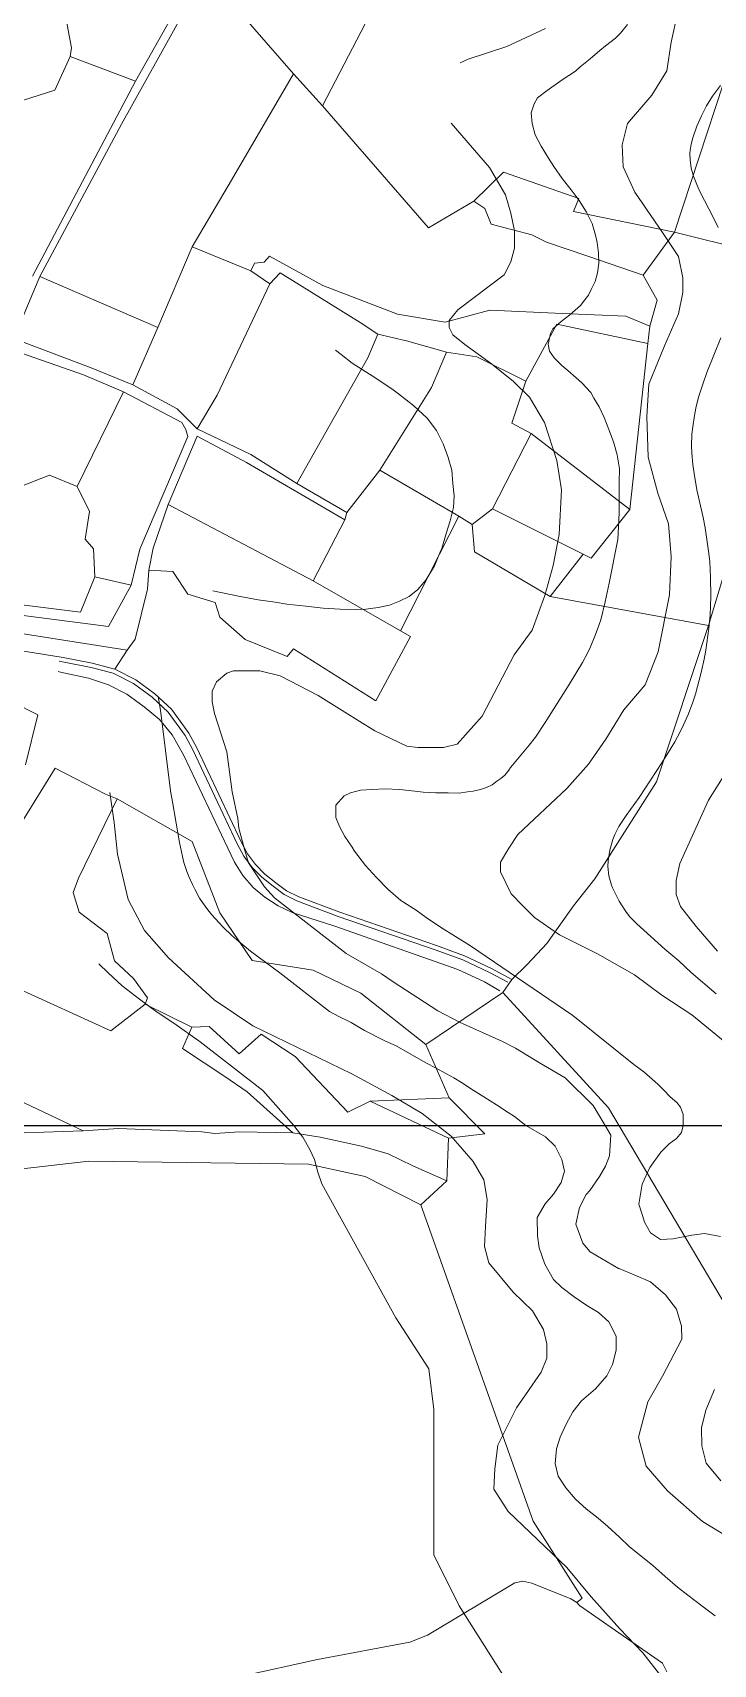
# Model space of a CAD drawing. Header units: metres. Extents: x 548946 to 557077, y 1838800 to 1845419.
# Drawn here: x 551701 to 551933, y 1841816 to 1842373 of the extents above; entities that cross this region are included whole.
import ezdxf

# ---------------------------------------------------------------- set-up
doc = ezdxf.new("R2010")
doc.units = ezdxf.units.M
doc.header["$LTSCALE"] = 28
for name, color, linetype, lineweight in [('1', 7, 'Continuous', 13), ('10', 7, 'Continuous', 13), ('2', 7, 'Continuous', 13), ('22', 7, 'Continuous', 13), ('30', 7, 'Continuous', 13), ('60', 7, 'Continuous', 25)]:
    doc.layers.add(name, color=color, linetype=linetype, lineweight=lineweight)

msp = doc.modelspace()

# ---------------------------------------------------------------- linework, layer by layer
at = {"layer": '1'}
msp.add_line((551743.52, 1842146.05), (551743.62, 1842145.78), dxfattribs=at)
for points in [[(551875.85, 1842374.49), (551862.62, 1842368.38), (551849.38, 1842364.01), (551846.71, 1842362.77)], [(551874.37, 1842334.29), (551872.25, 1842338.19), (551871.25, 1842342.1), (551870.93, 1842345.72), (551871.94, 1842348.75), (551873.07, 1842350.78), (551876.41, 1842353.35), (551881.5, 1842357.01), (551886.05, 1842359.97), (551887.64, 1842361.43), (551891.08, 1842364.13), (551894.39, 1842366.94), (551896.33, 1842368.57), (551899.67, 1842371.14), (551901.47, 1842372.87), (551903.76, 1842375.81)], [(551935.58, 1842354.98), (551932.83, 1842351.37), (551930.73, 1842348.04), (551929.03, 1842344.72), (551927.52, 1842341.17), (551926.1, 1842337.12), (551925.51, 1842334.96), (551925.17, 1842332.93), (551925.1, 1842331.78), (551925.17, 1842329.63), (551925.59, 1842326.84), (551926.34, 1842324.04), (551927.66, 1842320.63), (551928.72, 1842318.44), (551932.95, 1842310.33)], [(551843.6, 1842342.15), (551856.68, 1842327.05), (551862.12, 1842317.74), (551863.94, 1842311.49), (551865.21, 1842305.42), (551865.18, 1842299.45), (551863.94, 1842294.89), (551861.64, 1842290.45), (551845.87, 1842278.43), (551842.94, 1842274.8), (551842.94, 1842272.38), (551844.16, 1842269.97), (551848.31, 1842266.58), (551857.35, 1842260.05), (551864.93, 1842254), (551870.3, 1842248.68), (551875.44, 1842239.97), (551879.67, 1842227.08), (551881.31, 1842217.04), (551880.5, 1842201.76), (551878.45, 1842191.13), (551875.58, 1842180.92), (551871.22, 1842169.09), (551865.14, 1842160.68), (551854.14, 1842139.72), (551845.7, 1842130.25), (551840.95, 1842129.01), (551836.7, 1842129.01), (551832.21, 1842129.01), (551828.46, 1842129.51), (551817.54, 1842134.76), (551807.28, 1842141.13), (551798.22, 1842146.82), (551785.22, 1842153.5), (551778.22, 1842155.23), (551772.98, 1842155.23), (551769.23, 1842155.23), (551766.98, 1842154.49)], [(551922.83, 1842000), (551922.82, 1842003.81), (551921.94, 1842006.26), (551920.63, 1842007.85), (551918.41, 1842009.82), (551916.37, 1842011.99), (551914.13, 1842014.17), (551909.41, 1842018.38), (551905.94, 1842020.84), (551885.11, 1842037.58), (551850.17, 1842061.31), (551845.09, 1842064.59), (551839.91, 1842067.72), (551835.08, 1842071.03), (551831.62, 1842073.5), (551826.4, 1842076.89), (551822.01, 1842080.75), (551818.11, 1842084.68), (551814.32, 1842088.75), (551810.55, 1842093.7), (551809.76, 1842094.99), (551807.28, 1842098.72), (551805.46, 1842102.15), (551804.2, 1842105.15), (551804.17, 1842109.43), (551807.06, 1842112.57), (551809.2, 1842113.59), (551812.62, 1842114.53), (551816.63, 1842114.77), (551821.02, 1842114.94), (551825.97, 1842114.68), (551829.3, 1842114.34), (551834.03, 1842113.79), (551838.35, 1842113.57), (551842.63, 1842113.6), (551846.31, 1842113.43), (551849.15, 1842113.91), (551851.14, 1842114.16), (551853.59, 1842114.72), (551855.66, 1842115.36), (551857.55, 1842116.35), (551859.17, 1842117.56), (551860.57, 1842118.49), (551861.93, 1842119.67), (551863.24, 1842121.35), (551863.89, 1842122.19), (551864.54, 1842123.03), (551870.29, 1842129.83), (551872.41, 1842132.63), (551875.72, 1842137.61), (551883.88, 1842150.6), (551888.43, 1842158.07), (551890.16, 1842161.23), (551891.19, 1842163.46), (551892.68, 1842167.09), (551893.59, 1842169.46), (551894.65, 1842172.64), (551896.18, 1842178.77), (551897.56, 1842185.2), (551900.47, 1842200.05), (551900.69, 1842204.36), (551900.95, 1842209.32), (551900.97, 1842214.24), (551900.92, 1842219.66), (551901.11, 1842224.22), (551900.27, 1842228.91), (551899.08, 1842233.43), (551897.41, 1842237.64), (551895.89, 1842241.74), (551894.19, 1842245.31), (551892.29, 1842248.35), (551891.3, 1842250.25), (551888.24, 1842253.52), (551886.25, 1842255.29), (551883.43, 1842257.72), (551881.44, 1842259.49), (551878.72, 1842262.05), (551877.17, 1842264.38), (551876.75, 1842266.72), (551877.56, 1842270.36), (551878.37, 1842271.97), (551881.21, 1842274.47), (551884.08, 1842276.72), (551887.72, 1842279.95), (551889.24, 1842281.91), (551890.44, 1842283.44), (551891.46, 1842285.34), (551892.75, 1842288.15), (551893.51, 1842291.14), (551893.99, 1842294.36), (551893.95, 1842297.76), (551893.48, 1842301.48), (551892.92, 1842303.94), (551891.79, 1842307.96), (551889.8, 1842311.75), (551887.29, 1842315.72), (551884.56, 1842319.42), (551881.54, 1842323.33), (551878.64, 1842327.38), (551876.78, 1842330.18), (551874.37, 1842334.29)], [(551932.95, 1842310.33), (551934.73, 1842306.61)], [(551935.73, 1842268.87), (551930.94, 1842257.09), (551929.6, 1842253.46), (551928, 1842248.63), (551927.09, 1842244.84), (551926.64, 1842242.39), (551926.08, 1842238.5), (551925.83, 1842235.97), (551925.72, 1842232.05), (551925.81, 1842229.54), (551926.12, 1842225.69), (551926.52, 1842222.56), (551927.5, 1842217.02), (551929.61, 1842207.55), (551930.31, 1842204.02), (551931.49, 1842196.08), (551931.88, 1842192.57), (551932.17, 1842187.14), (551932.26, 1842180.58), (551932.04, 1842174.28), (551931.6, 1842169.83), (551930.54, 1842162.24), (551930.02, 1842159.23), (551929, 1842154.67), (551926.98, 1842147.31), (551926.11, 1842144.52), (551924.6, 1842140.52), (551922.94, 1842136.79), (551921.79, 1842134.45), (551919.94, 1842130.99), (551918.71, 1842128.91), (551915.5, 1842123.85), (551907.77, 1842112), (551903.39, 1842105.88), (551900.85, 1842102.06), (551899.45, 1842099.36), (551898.78, 1842097.63), (551897.77, 1842094.06), (551897.17, 1842090.38), (551897.1, 1842088.48), (551897.42, 1842085.3), (551898.34, 1842082.12), (551898.71, 1842081.19), (551899.11, 1842080.23), (551900.96, 1842076.58), (551903.19, 1842073.09), (551904.49, 1842071.42), (551906.95, 1842068.87), (551916.53, 1842060.27), (551921.32, 1842056.19), (551925.52, 1842052.27), (551934.07, 1842044.96)], [(551804.06, 1842264.66), (551806.04, 1842263.19), (551809.82, 1842260.26), (551817.91, 1842255.09), (551823.82, 1842251.16), (551825.64, 1842249.74), (551830.81, 1842245.72), (551835.37, 1842241.5), (551838.55, 1842237.23), (551840.88, 1842232.72), (551842.6, 1842228.02), (551843.77, 1842223.75), (551844.22, 1842219.14), (551844.61, 1842215.02), (551844.36, 1842210.96), (551843.28, 1842206.41), (551841.93, 1842202.08), (551840.43, 1842196.97), (551839.73, 1842195.49), (551837.88, 1842191.1), (551834.96, 1842186.19), (551832.21, 1842182.95), (551829.23, 1842180.56), (551826.01, 1842179.02), (551822.52, 1842177.7), (551818.72, 1842176.85), (551814.49, 1842176.32), (551811.23, 1842176.17), (551805.67, 1842176.23), (551799.94, 1842176.65), (551793.94, 1842177.29), (551787.54, 1842178), (551783.55, 1842178.64), (551777.65, 1842179.42), (551771.58, 1842180.55), (551762.17, 1842182.58)], [(551766.98, 1842154.49), (551763.48, 1842151.52), (551761.98, 1842148.31), (551761.98, 1842144.6), (551762.73, 1842140.64), (551766.98, 1842127.53), (551768.79, 1842113.89), (551770.7, 1842104.79), (551771.12, 1842101.47), (551773.1, 1842093.93), (551774.41, 1842089.69), (551779.83, 1842081.55), (551783.3, 1842077.7), (551807.72, 1842058.7), (551819.86, 1842051.79), (551823.42, 1842049.25), (551839.08, 1842039.15), (551846.44, 1842035.27), (551861.14, 1842028.67), (551865.57, 1842026.38), (551873.71, 1842021.43), (551882.48, 1842016.29), (551892.13, 1842006.87), (551896.15, 1842000)], [(551743.62, 1842145.78), (551744.37, 1842141.83), (551747.77, 1842114.23), (551748.48, 1842110.51), (551749.64, 1842103.18), (551750.79, 1842096.67), (551751.86, 1842091.83), (551752.37, 1842089.84), (551753.32, 1842086.78), (551754.01, 1842085.02), (551755.24, 1842082.3), (551756.16, 1842080.44), (551757.71, 1842077.68), (551758.74, 1842076.11), (551760.55, 1842073.67), (551761.91, 1842071.95), (551764.21, 1842069.29), (551765.78, 1842067.68), (551768.73, 1842064.92), (551771.08, 1842062.82), (551775.05, 1842059.51), (551785.09, 1842052.18), (551802, 1842038.9), (551805.23, 1842037.28), (551809.41, 1842035.15), (551814.04, 1842032.45), (551820.91, 1842028.89), (551824.78, 1842027.23), (551830.21, 1842024.13), (551835.23, 1842021.35), (551838.21, 1842019.7), (551844.56, 1842016.33), (551847.15, 1842014.76), (551851.14, 1842012.11), (551854.71, 1842009.78), (551859.09, 1842007.12), (551863.05, 1842004.42), (551865.28, 1842003.07), (551869.1, 1842000)], [(551934.55, 1842059.56), (551927.27, 1842067.98), (551921.94, 1842074.79), (551920.4, 1842078.85), (551920.4, 1842083.67), (551921.69, 1842089.51), (551931.49, 1842111.05), (551938.08, 1842121.6)], [(551838.96, 1842000), (551833.68, 1842004.11), (551823.3, 1842010.33), (551809.67, 1842017.71), (551775.85, 1842034.1), (551762.68, 1842042.96), (551747.03, 1842057.22), (551738.85, 1842066.57), (551733.25, 1842077.15), (551729.63, 1842092.65), (551728.55, 1842103.41), (551727.01, 1842113.68)], [(551838.96, 1842000), (551843.59, 1841996.39), (551851.15, 1841987.74), (551854.72, 1841981.46), (551855.87, 1841974.83), (551855.3, 1841965.6), (551855.01, 1841958.68), (551856.45, 1841953.21), (551864.78, 1841943.11), (551871.39, 1841936.77), (551875.13, 1841930.43), (551876.28, 1841925.53), (551876.28, 1841920.63), (551874.28, 1841915.8), (551865.95, 1841903.61), (551859.5, 1841890.87), (551858.46, 1841882.86), (551858.17, 1841875.94), (551863.1, 1841868.24), (551883.12, 1841849.21), (551891.38, 1841839.09), (551901.17, 1841828.25), (551909.07, 1841820.03), (551916.79, 1841810.1)], [(551933.78, 1841832.64), (551929.22, 1841836.06), (551924.4, 1841839.68), (551920.83, 1841842.45), (551916.7, 1841846.07), (551912.31, 1841849.9), (551907.87, 1841853.48), (551904.37, 1841856.34), (551901.07, 1841859.46), (551897.15, 1841863.19), (551893.74, 1841865.98), (551889.66, 1841869.15), (551886.11, 1841872.47), (551882.71, 1841876.33), (551880.13, 1841880.38), (551879.07, 1841884.62), (551879.59, 1841889.67), (551880.78, 1841893.65), (551882.9, 1841898.13), (551885.15, 1841902.25), (551888.12, 1841906.07), (551892.91, 1841910.12), (551896.79, 1841914.59), (551898.69, 1841918.43), (551899.92, 1841923.34), (551899.94, 1841928.09), (551897.49, 1841933), (551893.86, 1841936.23), (551889.97, 1841938.58), (551885.61, 1841941.56), (551881.38, 1841944.72), (551878.5, 1841947.5), (551875.56, 1841952.65), (551873.63, 1841958.24), (551873.13, 1841962.32), (551873.02, 1841968.67), (551875.67, 1841973.29), (551878.54, 1841976.64), (551881.2, 1841980.58), (551882.32, 1841984.42), (551881.37, 1841988.42), (551879.16, 1841993), (551875.79, 1841996.12), (551869.1, 1842000)], [(551896.15, 1842000), (551898.07, 1841996.72), (551897.66, 1841989.66), (551896.28, 1841986.12), (551894.25, 1841982.62), (551890.97, 1841977.8), (551889.71, 1841976.48), (551887.41, 1841972.04), (551886.18, 1841966.31), (551888.54, 1841959.86), (551891.11, 1841956.94), (551900.73, 1841951.27), (551900.73, 1841951.27), (551900.92, 1841951.19), (551911.71, 1841946.68), (551916.82, 1841942.25), (551920.55, 1841937.35), (551922.28, 1841931.58), (551922.33, 1841927.12), (551915.73, 1841914.5), (551910.74, 1841905.7), (551907.58, 1841893.63), (551910.24, 1841883.72), (551917.52, 1841875.29), (551929.46, 1841864.85), (551939, 1841859.04)], [(551922.83, 1842000), (551922.29, 1841997.59), (551920.51, 1841995.6), (551918.06, 1841993.75), (551915.19, 1841990.93), (551911.38, 1841985.65), (551908.8, 1841980.02), (551907.71, 1841973.17), (551909.03, 1841969)], [(551909.03, 1841969), (551909.66, 1841967.01), (551911.68, 1841963.35), (551915.09, 1841961.16), (551919.38, 1841961.3), (551925.75, 1841962.62), (551930.12, 1841963.17), (551935.61, 1841962.15)], [(551933.51, 1841909.9), (551930.6, 1841902.87), (551929.13, 1841896.81), (551929.25, 1841890.68), (551930.64, 1841884.72), (551935.71, 1841878.69)]]:
    msp.add_lwpolyline(points, dxfattribs=at)
at = {"layer": '10'}
for p, q in [((551919.91, 1842305.01), (551950.1, 1842397.06)), ((551789.72, 1842359.01), (551762.19, 1842390.72)), ((551822.06, 1842391.22), (551799.64, 1842348.07)), ((551735.79, 1842356.49), (551713.54, 1842364.9)), ((551700.6, 1842289.99), (551735.79, 1842356.49)), ((551789.72, 1842359.01), (551799.64, 1842348.07)), ((551909.16, 1842290.28), (551919.91, 1842305.01)), ((551919.91, 1842305.01), (551964.42, 1842293.75)), ((551743.44, 1842272.48), (551755.12, 1842299.95)), ((551703.16, 1842289.8), (551743.44, 1842272.48)), ((551911.46, 1842272.92), (551910.8, 1842266.96)), ((551734.9, 1842252.91), (551743.44, 1842272.48)), ((551904.57, 1842210.31), (551910.8, 1842266.96)), ((551731.67, 1842250.42), (551715.86, 1842218.18)), ((551870.97, 1842236.23), (551904.57, 1842210.31)), ((551746.94, 1842212.04), (551796.48, 1842186)), ((551807.34, 1842206.76), (551796.48, 1842186)), ((551807.34, 1842206.76), (551808.02, 1842209.22)), ((551846.2, 1842208.05), (551850.76, 1842205.14)), ((551857.75, 1842210.52), (551888.67, 1842195.04)), ((551877.39, 1842180.63), (551888.67, 1842195.04)), ((551734.38, 1842184.52), (551721.96, 1842187.36)), ((551796.48, 1842186), (551826.25, 1842168.85)), ((551877.39, 1842180.63), (551931.45, 1842170.75)), ((551732.96, 1842162.3), (551728.74, 1842155.85)), ((551864.34, 1842049.91), (551861.22, 1842045.44)), ((551834.93, 1842027.63), (551861.22, 1842045.44)), ((551739.07, 1842041.41), (551755.02, 1842033.64)), ((551834.93, 1842027.63), (551842.89, 1842009.53)), ((551662.46, 1842024.51), (551717.99, 1841998.23)), ((551842.89, 1842009.53), (551815.98, 1842008.3)), ((551815.98, 1842008.3), (551842.74, 1841995.66)), ((551833.21, 1841972.92), (551842.07, 1841981.2))]:
    msp.add_line(p, q, dxfattribs=at)
for points in [[(551707.59, 1842401.95), (551713.92, 1842367.88), (551713.54, 1842364.9)], [(551767.78, 1842401.07), (551768.8, 1842400.58), (551760.51, 1842392.83), (551754.2, 1842389.29), (551735.79, 1842356.49)], [(551703.16, 1842289.8), (551731.07, 1842341.8), (551756.56, 1842387.72), (551762.19, 1842390.72)], [(551713.54, 1842364.9), (551708.3, 1842353.4), (551689.2, 1842347.37), (551686.58, 1842344.21)], [(551755.12, 1842299.95), (551768.54, 1842322.73), (551789.72, 1842359.01)], [(551851.33, 1842315.59), (551835.86, 1842306.5), (551799.64, 1842348.07)], [(551851.33, 1842315.59), (551861.42, 1842325.41), (551887.19, 1842316.41), (551885.34, 1842312.03), (551919.91, 1842305.01)], [(551909.16, 1842290.28), (551890.26, 1842296.83), (551876.14, 1842301.58), (551871.16, 1842304.08), (551857.25, 1842307.69), (551855.05, 1842313.09), (551851.33, 1842315.59)], [(551781.68, 1842287.36), (551775.23, 1842291.73), (551755.12, 1842299.95)], [(551911.46, 1842272.92), (551903.28, 1842276.29), (551881.62, 1842277.26), (551856.8, 1842278.38), (551841.5, 1842274.23), (551825.31, 1842276.99), (551799.79, 1842286.71), (551781.55, 1842296.78), (551779.7, 1842294.73), (551776.42, 1842294.37), (551775.23, 1842291.73)], [(551703.16, 1842289.8), (551695.37, 1842271.42), (551696.9, 1842267.69), (551720.62, 1842258.71), (551734.9, 1842252.91)], [(551781.68, 1842287.36), (551785.16, 1842291.03), (551812.57, 1842274.16), (551818.52, 1842270.12)], [(551911.46, 1842272.92), (551913.9, 1842281.8), (551909.16, 1842290.28)], [(551931.45, 1842170.75), (551952.98, 1842241.92), (551964.42, 1842293.75)], [(551756.88, 1842237.8), (551763.73, 1842249.32), (551781.68, 1842287.36)], [(551657.25, 1842276.12), (551675.24, 1842271.15), (551718.07, 1842256.32), (551731.67, 1842250.42)], [(551869.07, 1842254.12), (551879.63, 1842273.6), (551910.8, 1842266.96)], [(551790.94, 1842219.21), (551815.13, 1842262.02), (551818.52, 1842270.12)], [(551818.52, 1842270.12), (551828.39, 1842267.87), (551842.02, 1842263.97)], [(551842.02, 1842263.97), (551836.87, 1842251.91), (551819.26, 1842223.68)], [(551869.07, 1842254.12), (551852.41, 1842262.43), (551842.02, 1842263.97)], [(551731.67, 1842250.42), (551751.66, 1842239.96), (551753.02, 1842237.66), (551753.63, 1842235.27), (551737.28, 1842196.72), (551734.38, 1842184.52)], [(551734.9, 1842252.91), (551750.01, 1842244.71), (551756.88, 1842237.8)], [(551870.97, 1842236.23), (551864.35, 1842239.78), (551869.07, 1842254.12)], [(551746.94, 1842212.04), (551756.91, 1842235.28), (551773.7, 1842226.31), (551807.34, 1842206.76)], [(551756.88, 1842237.8), (551775.15, 1842229.09), (551790.94, 1842219.21)], [(551850.76, 1842205.14), (551857.75, 1842210.52), (551870.97, 1842236.23)], [(551790.94, 1842219.21), (551808.02, 1842209.22), (551819.26, 1842223.68)], [(551819.26, 1842223.68), (551846.2, 1842208.05), (551826.25, 1842168.85)], [(551715.86, 1842218.18), (551706.39, 1842222.03), (551696.27, 1842218.09), (551684.27, 1842212.27), (551672.12, 1842211.08), (551649.58, 1842203.43)], [(551715.86, 1842218.18), (551720.08, 1842209.58), (551718.61, 1842200.13), (551721.48, 1842196.87), (551721.96, 1842187.36)], [(551740.35, 1842189.58), (551741.88, 1842197.11), (551746.94, 1842212.04)], [(551732.96, 1842162.3), (551654, 1842174.66), (551637.8, 1842180.92), (551615.38, 1842196.19), (551601.05, 1842204.2), (551586.44, 1842210.15), (551579.8, 1842210.63), (551576.23, 1842209.24), (551585.66, 1842205.21), (551592.87, 1842201.48), (551604.68, 1842194.47), (551617.43, 1842186.3), (551630.07, 1842178.73), (551638.82, 1842174.47), (551652.54, 1842169.59), (551657.16, 1842168.43), (551711.13, 1842159.79), (551720.99, 1842157.88), (551728.74, 1842155.85)], [(551904.57, 1842210.31), (551891.35, 1842193.69), (551888.67, 1842195.04)], [(551721.96, 1842187.36), (551717.02, 1842175.22), (551675.99, 1842180.32), (551655.79, 1842184.23), (551646.32, 1842190.68), (551642.52, 1842194.62), (551649.58, 1842203.43)], [(551850.76, 1842205.14), (551851.56, 1842195.81), (551877.39, 1842180.63)], [(551740.35, 1842189.58), (551739.96, 1842183.08), (551735.72, 1842166.01), (551732.96, 1842162.3)], [(551826.25, 1842168.85), (551829.71, 1842166.91), (551817.84, 1842144.94), (551789.73, 1842162.75), (551787.58, 1842160.07), (551773.28, 1842165.98), (551764.63, 1842173.53), (551763.05, 1842178.51), (551753.67, 1842181.41), (551748.6, 1842189.13), (551740.35, 1842189.58)], [(551892.7, 1842084.18), (551913.67, 1842117.38), (551931.45, 1842170.75)], [(551864.34, 1842049.91), (551857.42, 1842053.64), (551848.15, 1842058), (551838.61, 1842061.42), (551805.53, 1842072.83), (551791.53, 1842078.06), (551787.36, 1842080.15), (551783.68, 1842082.87), (551779.94, 1842085.86), (551776.78, 1842089.11), (551774.02, 1842092.77), (551771.76, 1842097.09), (551756.78, 1842128.96), (551754.01, 1842134.01), (551748.12, 1842142.09), (551742.42, 1842147.38), (551735.93, 1842152.17), (551728.74, 1842155.85)], [(551662.01, 1842137.55), (551662.64, 1842140.23), (551674.08, 1842148.56), (551685.47, 1842148.79), (551702.41, 1842140.18), (551698.23, 1842123.1)], [(551675.37, 1842056.04), (551690.69, 1842093.5), (551708.35, 1842122.02), (551725.62, 1842113.17), (551729.59, 1842111.53)], [(551729.59, 1842111.53), (551716.31, 1842084.44), (551714.54, 1842079.56), (551716.53, 1842072.84), (551726.18, 1842065.6), (551728.63, 1842056.28), (551735.16, 1842050.2), (551739.87, 1842043.61), (551739.07, 1842041.41)], [(551729.59, 1842111.53), (551755.15, 1842097.03), (551764.6, 1842072.59), (551775.66, 1842056.3), (551796.5, 1842053.04), (551812.78, 1842045.22), (551834.93, 1842027.63)], [(551892.7, 1842084.18), (551885.36, 1842074.96), (551876.3, 1842062.18), (551869.55, 1842054.94), (551864.34, 1842049.91)], [(551739.07, 1842041.41), (551727.41, 1842032.29), (551675.37, 1842056.04)], [(551861.22, 1842045.44), (551897.32, 1842006.12), (551979.1, 1841868.31)], [(551755.02, 1842033.64), (551751.91, 1842026.28), (551766.32, 1842016.76), (551773.92, 1842011.47), (551789.48, 1841997.52)], [(551755.02, 1842033.64), (551761.02, 1842033.81), (551771.25, 1842024.47), (551778.67, 1842031.24), (551790.32, 1842023.64), (551808.3, 1842004.53), (551815.98, 1842008.3)], [(551842.74, 1841995.66), (551855.14, 1841997.14), (551842.89, 1842009.53)], [(551650.83, 1841992.03), (551657.63, 1841993.23), (551666.36, 1841994.99), (551677.87, 1841997.48), (551688.18, 1841997.63), (551697.8, 1841997.5), (551717.99, 1841998.23)], [(551717.99, 1841998.23), (551730.02, 1841999.04), (551758.45, 1841997.84), (551762.92, 1841997.28), (551771.31, 1841997.86), (551789.48, 1841997.52)], [(551789.48, 1841997.52), (551798.86, 1841996.04), (551812.99, 1841992.99), (551822.11, 1841990.36), (551830.52, 1841986.26), (551842.07, 1841981.2), (551842.74, 1841995.66)], [(551700.76, 1841771.1), (551698.06, 1841776.51), (551565.36, 1841846.6), (551458.33, 1841903.84), (551459.33, 1841904.62), (551487.06, 1841918.26), (551625.69, 1841966.49), (551652.46, 1841980.17), (551719.89, 1841987.9), (551794.92, 1841986.83), (551814.22, 1841982.64), (551833.21, 1841972.92), (551871.62, 1841864.92), (551888.32, 1841838.69), (551886.47, 1841837.2)], [(551700.76, 1841771.1), (551713.18, 1841775.85), (551729.84, 1841789.86), (551737.78, 1841796.68), (551742.16, 1841799.77), (551747.63, 1841803.22), (551754.09, 1841806.41), (551763.35, 1841809.94), (551772.07, 1841812.01), (551797.93, 1841817.72), (551829.44, 1841823.66), (551835.54, 1841826.01), (551865.39, 1841843.87), (551868.03, 1841844.49), (551871.13, 1841843.8), (551884.46, 1841838.45), (551886.47, 1841837.2)], [(551917.2, 1841813.55), (551915.73, 1841816.55), (551887.38, 1841836.14), (551886.47, 1841837.2)]]:
    msp.add_lwpolyline(points, dxfattribs=at)
at = {"layer": '2'}
for points in [[(551920.89, 1842379.55), (551918.7, 1842369.81), (551917.25, 1842360.08), (551912.15, 1842351.78), (551903.77, 1842342.05), (551901.94, 1842334.83), (551902.31, 1842327.26), (551906.32, 1842318.61), (551915.79, 1842304.9), (551921.25, 1842296.61), (551922.71, 1842289.39), (551922.71, 1842284.35), (551921.25, 1842277.13), (551916.44, 1842266.17), (551911.08, 1842253.05), (551910.37, 1842242.07), (551910.82, 1842228.12), (551914.17, 1842215.83), (551917.81, 1842205.39), (551918.7, 1842194.09), (551918.11, 1842181.17), (551914.31, 1842161.76)], [(551914.31, 1842161.76), (551909.89, 1842150.45), (551902.53, 1842141.88), (551896.38, 1842131.9), (551890.44, 1842123.38), (551883.05, 1842115.06), (551866.41, 1842099.31), (551863.26, 1842094.72), (551860.44, 1842089.96), (551860.44, 1842086.67), (551864.09, 1842079.12), (551868.07, 1842075.02), (551872.08, 1842071.02), (551880.61, 1842065.09), (551893.6, 1842058.67), (551906.18, 1842051.42), (551915.59, 1842044.56), (551925.78, 1842037.79), (551937.19, 1842028.45), (551946.07, 1842018.85), (551949.17, 1842013.95), (551951.15, 1842009.91), (551951.82, 1841999.54)], [(551723.25, 1842055.25), (551726.42, 1842052.17), (551731.27, 1842047.73), (551737.13, 1842043.16), (551742.83, 1842038.95), (551748.89, 1842034.91), (551757.9, 1842028.57), (551779.34, 1842012.02), (551789.83, 1842000)], [(551789.83, 1842000), (551792.94, 1841996.08), (551795.33, 1841991.82), (551796.93, 1841988.42), (551798.04, 1841984.07), (551799.48, 1841980.12), (551824.7, 1841934.35), (551835.97, 1841916.96), (551837.7, 1841903.06), (551837.7, 1841886.54), (551837.7, 1841870.89), (551837.7, 1841853.51), (551846.37, 1841836.12), (551862.83, 1841810.04), (551868.03, 1841783.97), (551868.63, 1841776.71)]]:
    msp.add_lwpolyline(points, dxfattribs=at)
at = {"layer": '22'}
for points in [[(551862.92, 1842048.97), (551856.74, 1842052.3), (551847.58, 1842056.61), (551838.11, 1842060.01), (551805.02, 1842071.42), (551790.93, 1842076.68), (551786.57, 1842078.87), (551782.77, 1842081.68), (551778.93, 1842084.75), (551775.64, 1842088.13), (551772.75, 1842091.97), (551770.42, 1842096.42), (551755.44, 1842128.28), (551752.74, 1842133.2), (551746.99, 1842141.09), (551741.46, 1842146.22), (551735.14, 1842150.89), (551728.2, 1842154.44), (551720.66, 1842156.42), (551710.87, 1842158.31), (551709.76, 1842158.49)], [(551709.39, 1842154.96), (551710.25, 1842154.82), (551719.71, 1842152.76), (551726.57, 1842150.45), (551732.82, 1842147.29), (551738.81, 1842142.92), (551744, 1842138.6), (551748.37, 1842133.38), (551752.24, 1842126.6), (551767.35, 1842094.66), (551769.67, 1842089.87), (551772.43, 1842085.35), (551776, 1842081.22), (551779.99, 1842077.95), (551784.51, 1842074.99), (551789.34, 1842072.76), (551803.87, 1842068.03), (551845.86, 1842053.3), (551854.96, 1842049.09), (551860.17, 1842046.05)]]:
    msp.add_lwpolyline(points, dxfattribs=at)
at = {"layer": '30'}
msp.add_lwpolyline([(551647.06, 1842182.55), (551653.29, 1842179.82), (551726.55, 1842170.32), (551734.38, 1842184.52)], dxfattribs=at)
at = {"layer": '60'}
msp.add_line((549000, 1842000), (552000, 1842000), dxfattribs=at)

doc.saveas('drawing.dxf')
